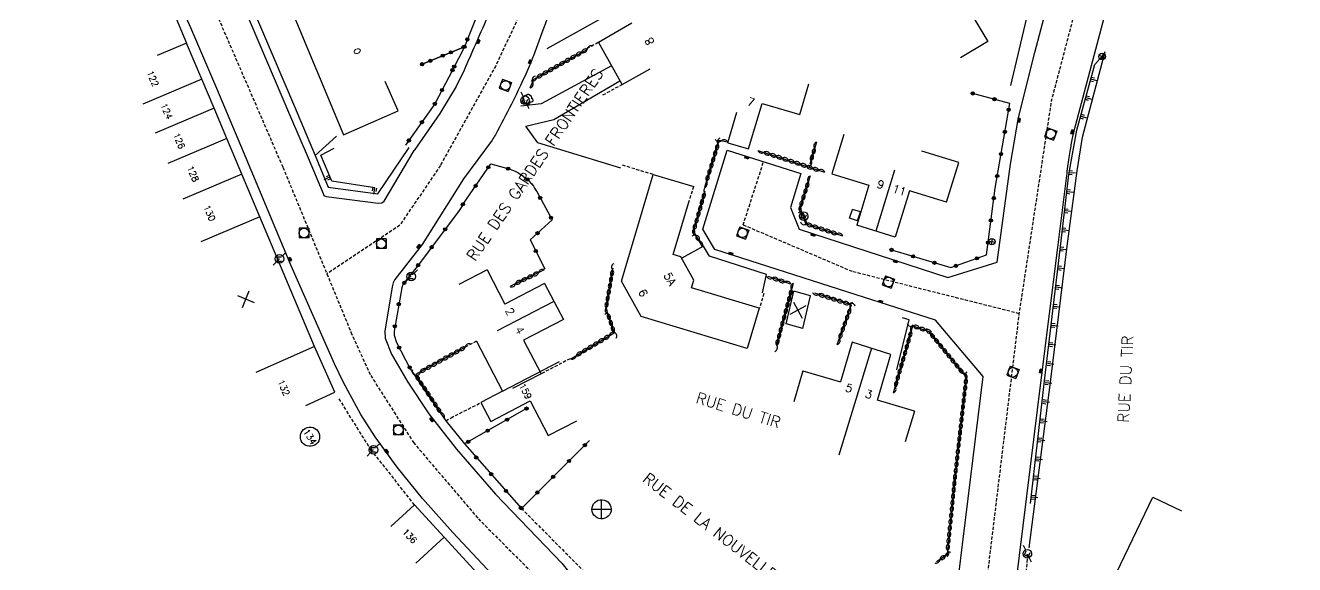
# Model space of a CAD drawing. Header units: millimetres. Extents: x 257000 to 258000, y 143000 to 144000.
# Drawn here: x 257171.3 to 257369.5, y 143669 to 143753.1 of the extents above; entities that cross this region are included whole.
import ezdxf
from ezdxf.enums import TextEntityAlignment as Align

# ---------------------------------------------------------------- set-up
doc = ezdxf.new("R2010")
doc.units = ezdxf.units.MM
doc.linetypes.add('DASHED', pattern=[0.75, 0.5, -0.25])
doc.layers.get('0').update_dxf_attribs({"linetype": 'CONTINUOUS'})
for name, color, linetype in [('W0001', 6, 'DASHED'), ('W0008', 7, 'CONTINUOUS'), ('W0017', 7, 'CONTINUOUS'), ('W0100', 7, 'CONTINUOUS'), ('W0105', 7, 'CONTINUOUS'), ('W0112', 1, 'DASHED'), ('W0211', 2, 'CONTINUOUS'), ('W0300', 7, 'CONTINUOUS'), ('W0302', 3, 'CONTINUOUS'), ('W0310', 3, 'CONTINUOUS'), ('W0322', 7, 'CONTINUOUS'), ('W0400', 7, 'CONTINUOUS'), ('W0420', 7, 'CONTINUOUS'), ('W0469', 7, 'CONTINUOUS'), ('W0471', 7, 'CONTINUOUS'), ('W0989', 7, 'CONTINUOUS'), ('W0991', 7, 'CONTINUOUS'), ('W1102', 7, 'CONTINUOUS')]:
    doc.layers.add(name, color=color, linetype=linetype)
doc.styles.get("Standard").update_dxf_attribs({"font": 'romans.shx', "width": 0.85})

# ---------------------------------------------------------------- blocks, each defined once
blk = doc.blocks.new('T471')
for p, q in [((-0.333334, 0.333334), (-0.333334, -0.333334)), ((-0.333334, 0.333334), (0.333334, 0.333334)), ((-0.333334, 0), (0, 0)), ((0.500001, 0.500001), (1.000002, 1.000002)), ((-0.500001, -0.500001), (-1.000002, -1.000002)), ((-0.333334, -0.333334), (0.333334, -0.333334))]:
    blk.add_line(p, q)
blk.add_ellipse((0, 0), major_axis=(0.471405, 0.471405), ratio=1, start_param=5.4977871438, end_param=11.780972451)
blk = doc.blocks.new('T400')
for p, q in [((-0.15, 0.3), (0.15, 0.3)), ((-0.15, -0.25), (-0.15, 0.3)), ((-0.15, 0.15), (0.15, 0.15)), ((-0.15, 0), (0.15, 0)), ((0.15, 0.3), (0.15, -0.25)), ((-0.15, -0.15), (0.15, -0.15)), ((-0.15, -0.25), (-0.15, -0.3)), ((-0.15, -0.3), (0.15, -0.3)), ((0.15, -0.3), (0.15, -0.25))]:
    blk.add_line(p, q)
blk = doc.blocks.new('T420')
for p, q in [((0.75, 0.75), (-0.75, 0.75)), ((-0.75, 0.75), (-0.75, -0.75)), ((0.75, 0.75), (0.75, -0.75)), ((0.75, -0.75), (-0.75, -0.75))]:
    blk.add_line(p, q)
blk.add_ellipse((0, 0), major_axis=(-0.53, 0.53), ratio=1, start_param=3.926991, end_param=10.210176)
blk = doc.blocks.new('T300')
for p, q in [((-0.8, 0.51), (-0.86, 0.34)), ((-0.86, 0.34), (-0.86, 0.17)), ((-0.86, 0.17), (-0.74, 0.06)), ((-0.69, 0.63), (-0.8, 0.51)), ((-0.8, -0.06), (-0.74, 0.06)), ((-0.74, 0.06), (-0.69, 0.11)), ((-0.57, 0.69), (-0.69, 0.63)), ((-0.46, 0.69), (-0.57, 0.69)), ((-0.29, 0.63), (-0.46, 0.69)), ((-0.29, 0.63), (-0.17, 0.74)), ((-0.23, 0.57), (-0.29, 0.63)), ((-0.17, 0.74), (-0.06, 0.8)), ((-0.06, 0.8), (0.06, 0.8)), ((0.06, 0.8), (0.23, 0.74)), ((0.23, 0.74), (0.34, 0.63)), ((0.34, 0.63), (0.4, 0.51)), ((0.46, 0.46), (0.34, 0.46)), ((0.4, 0.51), (0.4, 0.46)), ((0.57, 0.4), (0.46, 0.46)), ((0.57, 0.4), (0.69, 0.29)), ((0.69, 0.29), (0.74, 0.17)), ((0.74, 0.06), (0.69, -0.17)), ((0.74, 0.17), (0.74, 0.06)), ((-0.8, -0.17), (-0.8, -0.06)), ((-0.8, -0.23), (-0.8, -0.17)), ((-0.74, -0.34), (-0.8, -0.23)), ((-0.69, -0.4), (-0.74, -0.34)), ((-0.51, -0.46), (-0.69, -0.4)), ((-0.4, -0.46), (-0.51, -0.46)), ((-0.4, -0.46), (-0.34, -0.46)), ((-0.34, -0.46), (-0.34, -0.4)), ((-0.34, -0.51), (-0.34, -0.46)), ((-0.29, -0.63), (-0.34, -0.51)), ((-0.17, -0.74), (-0.29, -0.63)), ((-0.06, -0.8), (-0.17, -0.74)), ((0.06, -0.8), (-0.06, -0.8)), ((0.17, -0.74), (0.06, -0.8)), ((0.23, -0.69), (0.17, -0.74)), ((0.29, -0.46), (0.23, -0.46)), ((0.29, -0.63), (0.23, -0.69)), ((0.46, -0.4), (0.29, -0.46)), ((0.34, -0.51), (0.29, -0.63)), ((0.34, -0.51), (0.34, -0.46)), ((0.57, -0.34), (0.46, -0.4)), ((0.63, -0.29), (0.57, -0.34)), ((0.69, -0.17), (0.63, -0.29))]:
    blk.add_line(p, q)
blk = doc.blocks.new('t322o')
at = {"color": 0, "linetype": 'Continuous'}
for radius in [0.25, 0.15]:
    blk.add_circle((0, 0), radius, dxfattribs=at)
blk = doc.blocks.new('t211o')
at = {"color": 0, "linetype": 'Continuous'}
for p, q in [((-0.29, 0.5), (-0.29, 0)), ((0, 1), (0, 0)), ((0.29, 0.5), (0.29, 0))]:
    blk.add_line(p, q, dxfattribs=at)
blk = doc.blocks.new('t310o')
at = {"color": 0, "linetype": 'Continuous'}
for centre, start, end in [((-0.5, 0.38), 216.8699, 323.1304), ((0.5, -0.37), 36.8699, 143.1303)]:
    blk.add_arc(centre, 0.625, start, end, dxfattribs=at)
blk = doc.blocks.new('t991o')
at = {"color": 0, "linetype": 'Continuous'}
for p, q in [((-1, 1), (1, -1)), ((-1, -1), (1, 1))]:
    blk.add_line(p, q, dxfattribs=at)
blk = doc.blocks.new('T469')
at = {"color": 0, "linetype": 'Continuous', "flags": 128}
for points in [[(-0.35, 0.35), (0.35, -0.35)], [(-0.35, -0.35), (0.35, 0.35)]]:
    blk.add_lwpolyline(points, dxfattribs=at)
at = {"color": 0, "linetype": 'Continuous'}
blk.add_circle((0, 0), 0.5, dxfattribs=at)

msp = doc.modelspace()

# ---------------------------------------------------------------- linework, layer by layer
at = {"layer": 'W0001'}
for p, q in [((257283.35, 143721.98), (257286.54, 143731.85)), ((257300.41, 143714.7), (257283.35, 143721.98)), ((257326.48, 143708.13), (257300.41, 143714.7))]:
    msp.add_line(p, q, dxfattribs=at)
for points in [[(257048.72, 144000), (257079.32, 143968.06), (257098.51, 143947.58), (257109.25, 143929.08), (257124.56, 143902.33), (257146.14, 143864.44), (257162.15, 143836.9), (257178.76, 143807.56), (257195.77, 143767.29), (257211.48, 143730.99), (257222.12, 143705.24), (257225.2, 143698.47), (257231.86, 143688.03), (257242.01, 143676.1), (257261.9, 143656.21), (257280.69, 143641.69), (257306.45, 143620.01), (257338.96, 143603.11), (257381.92, 143581.43), (257428.16, 143557.76), (257467.54, 143536.58), (257519.33, 143507.08)], [(257236.09, 143731.25), (257229.73, 143721.94), (257218.36, 143714.33)]]:
    msp.add_lwpolyline(points, dxfattribs=at)
at = {"layer": 'W0001', "flags": 128}
msp.add_lwpolyline([(257316.22, 143632.07), (257319.61, 143651.54), (257326.48, 143708.13), (257331.52, 143741.35), (257348.28, 143805.08), (257362.59, 143857.56), (257367.65, 143882.81), (257363.54, 143907.76), (257349.97, 143930.07), (257340.71, 143939.05), (257309.46, 143959.37), (257289.12, 143932.28), (257280.08, 143914.22), (257274.26, 143888.89), (257269.98, 143866.02), (257263.92, 143832.78), (257252.72, 143768.08), (257249.12, 143756.25), (257244.68, 143746.74), (257236.06, 143731.27)], dxfattribs=at)
at = {"layer": 'W0008'}
msp.add_line((257194.3, 143755.48), (257196.43, 143750.39), dxfattribs=at)
at = {"layer": 'W0008', "flags": 128}
for points in [[(257272.84, 143905.07), (257266.11, 143869.14), (257260.92, 143841.38), (257251.41, 143790.26), (257247.85, 143770.88, -0.008405), (257246.81, 143765.72, -0.018177), (257246.2, 143763.36, -0.002273), (257244.13, 143756.46, -0.012406), (257243.71, 143755.21, -0.015902), (257243.29, 143754.15, -0.00208), (257239.77, 143746.15), (257238.56, 143743.58), (257238.56, 143743.58), (257238.56, 143743.58)], [(257320.56, 143629.19), (257324.82, 143656.89), (257329.9, 143697.74), (257332.49, 143718.45), (257332.49, 143718.45), (257333.89, 143729.68, -0.004098), (257334.26, 143732.52, -0.009335), (257334.46, 143733.76, -0.007301), (257334.85, 143735.77, -0.01275), (257335.12, 143736.91), (257340.61, 143757.72), (257345.82, 143777.45), (257355.57, 143814.3), (257369.32, 143866.05), (257370.77, 143873.31)]]:
    msp.add_lwpolyline(points, format="xyb", dxfattribs=at)
at = {"layer": 'W0008'}
for points in [[(257281.02, 143899.73), (257268.61, 143833.78), (257268.61, 143833.78), (257260.13, 143788.12), (257256.79, 143770.04, -0.010331), (257254.86, 143760.64, -0.030369), (257253.94, 143757.51, -0.002835), (257250.6, 143748.38, -0.014624), (257249.9, 143746.64, -0.01135), (257247.19, 143740.86, -0.013376), (257244.66, 143736.07, -0.013002), (257244.16, 143735.23), (257239.67, 143729.17)], [(257315.35, 143653.88), (257320.81, 143698.32), (257313.39, 143707.11), (257301.03, 143711.08), (257278.92, 143718.15), (257277.06, 143721.3), (257280.84, 143733.64), (257292.35, 143730.02), (257290.76, 143724.71), (257292.11, 143721.34), (257315.33, 143713.78), (257323.02, 143716.17), (257323.02, 143716.17), (257325.09, 143731.49), (257326.34, 143738.74), (257328.88, 143748.91), (257348.65, 143823.57), (257355.46, 143849.28), (257361.16, 143870.83, 0.017314), (257362.1, 143874.95, 0.034898), (257362.35, 143877.03, 0.005659)]]:
    msp.add_lwpolyline(points, format="xyb", dxfattribs=at)
for points in [[(257197.11, 143752.76), (257195.98, 143755.32), (257188.17, 143773.92), (257179.53, 143794.06), (257173.43, 143808.03), (257171.68, 143811.62), (257170.18, 143814.31), (257162.1, 143828.18), (257156.02, 143838.7), (257154.25, 143841.24), (257152.76, 143842.41), (257150.96, 143842.67), (257148.83, 143842.35), (257146.29, 143841.39), (257144.24, 143840.16), (257141.65, 143837.44)], [(257196.63, 143779.58), (257213.28, 143740.48), (257216.54, 143732.82), (257218.58, 143727.88), (257226.29, 143726.85), (257231.22, 143734.07)], [(257196.48, 143776.89), (257212.65, 143738.87), (257215.41, 143732.45), (257217.77, 143726.87), (257217.86, 143726.59), (257218.22, 143726.41), (257226.35, 143725.38), (257226.93, 143725.46), (257227.32, 143725.71), (257231.98, 143733.63)], [(257279.94, 143638.76), (257279.45, 143639.04), (257268.52, 143646.81), (257257.9, 143654.41), (257256.01, 143655.91), (257253.07, 143658.62), (257248, 143663.45), (257243.36, 143668.24), (257238.01, 143673.99), (257233.28, 143679.28), (257229.32, 143684.19), (257225.89, 143688.9), (257223.65, 143692.38), (257220.94, 143697.39), (257219.56, 143700.3), (257212.77, 143715.62), (257205.31, 143733.39), (257201.15, 143743.28), (257197.11, 143752.76)], [(257239.67, 143729.17), (257233.21, 143718.92), (257228.99, 143713.45), (257228.68, 143712.93), (257228.54, 143712.32), (257227.39, 143705.4), (257227.48, 143704.33), (257228.43, 143701.8), (257230.98, 143697.42), (257234.27, 143692.48), (257238.6, 143686.96), (257244.71, 143679.97), (257255.02, 143669.19), (257261.28, 143661.38), (257263.99, 143659.18)], [(257239.63, 143725.17), (257238.92, 143724.1), (257232.46, 143715.51), (257230.23, 143712.67), (257230.04, 143712.17), (257228.84, 143705.38), (257228.87, 143704.76), (257229.21, 143703.62), (257231.33, 143699.64), (257233.74, 143695.97), (257236.93, 143691.41), (257239.82, 143687.79), (257248.74, 143677.75)]]:
    msp.add_lwpolyline(points, dxfattribs=at)
at = {"layer": 'W0008', "flags": 128}
for points in [[(257238.56, 143743.58), (257235.98, 143739.4)], [(257235.98, 143739.4), (257231.98, 143733.63)]]:
    msp.add_lwpolyline(points, dxfattribs=at)
at = {"layer": 'W0017', "flags": 128}
for points in [[(257264.56, 143756.08), (257252.72, 143749.49)], [(257262.82, 143746.84), (257251.84, 143740.9), (257248.65, 143740.51)], [(257264.24, 143730.85), (257251.28, 143734.78), (257249.42, 143737.4), (257253.77, 143738.46), (257264.12, 143744.49)], [(257286.39, 143711.37), (257287.01, 143714.23), (257278.11, 143717.09), (257277.17, 143718.67), (257273.78, 143716.81)]]:
    msp.add_lwpolyline(points, dxfattribs=at)
at = {"layer": 'W0100'}
for points in [[(257216.91, 143758.7), (257212.3, 143756.77), (257220.96, 143736.07), (257229.47, 143739.8), (257227.46, 143744.38)], [(257215.05, 143693.8), (257219.62, 143695.85), (257216.4, 143703.03), (257207.89, 143723.23), (257205.07, 143729.9), (257202.72, 143735.49), (257200.73, 143740.19), (257198.82, 143744.73), (257196.43, 143750.39), (257191.83, 143748.44)], [(257241.71, 143703.83), (257245.8, 143696.03), (257242.39, 143694.24), (257243.95, 143691.28), (257250.1, 143694.51), (257252.93, 143689.1), (257257.36, 143691.42)], [(257253.64, 143650.15), (257253.64, 143650.15), (257256.28, 143653.77), (257249.64, 143659.84), (257243.04, 143666.32), (257236.68, 143673.24), (257232.02, 143678.28), (257228.35, 143674.89)]]:
    msp.add_lwpolyline(points, dxfattribs=at)
at = {"layer": 'W0100', "flags": 128}
for points in [[(257317.98, 143756.6), (257321.58, 143750.65)], [(257260.77, 143750.53), (257265.97, 143753.52)], [(257264.48, 143743.93), (257260.77, 143750.53)], [(257321.58, 143750.65), (257317.3, 143748.06)], [(257264.48, 143743.93), (257268.84, 143746.38)], [(257292.2, 143739.22), (257293.63, 143744.01)], [(257284.19, 143733.85), (257286.32, 143740.97)], [(257286.32, 143740.97), (257292.2, 143739.22)], [(257280.96, 143734.81), (257282.39, 143739.6)], [(257280.96, 143734.81), (257284.19, 143733.85)], [(257299.07, 143736.13), (257297.18, 143729.95)], [(257317.02, 143731.74), (257311.27, 143733.52)], [(257315.1, 143725.52), (257317.02, 143731.74)], [(257264.35, 143713.21), (257269.3, 143729.86)], [(257269.3, 143729.86), (257275.63, 143727.96)], [(257297.18, 143729.95), (257302.97, 143728.19)], [(257304.11, 143721.04), (257307.06, 143730.59)], [(257302.97, 143728.19), (257301.09, 143721.97)], [(257309.35, 143727.3), (257307.12, 143720.1)], [(257315.1, 143725.52), (257309.35, 143727.3)], [(257272.43, 143717.39), (257274.84, 143725.39)], [(257307.12, 143720.1), (257301.09, 143721.97)], [(257273.61, 143717.01), (257272.43, 143717.39)], [(257275.64, 143713.34), (257273.61, 143717.01)], [(257243.39, 143714.96), (257238.95, 143712.66)], [(257243.39, 143714.96), (257246.14, 143709.64)], [(257267.41, 143707.68), (257264.35, 143713.21)], [(257275.29, 143712.18), (257275.64, 143713.34)], [(257252.35, 143712.85), (257246.14, 143709.64)], [(257252.35, 143712.85), (257255.28, 143707.2)], [(257285.86, 143708.98), (257275.29, 143712.18)], [(257290.06, 143706.57), (257291.26, 143711.65)], [(257293.89, 143710.92), (257291.26, 143711.65)], [(257253.81, 143710.03), (257244.93, 143705.43)], [(257292.7, 143705.84), (257293.89, 143710.92)], [(257255.28, 143707.2), (257249.07, 143703.99)], [(257283.96, 143702.67), (257267.41, 143707.68)], [(257285.86, 143708.98), (257283.96, 143702.67)], [(257292.7, 143705.84), (257290.06, 143706.57)], [(257249.07, 143703.99), (257251.79, 143698.73)], [(257300.39, 143703.68), (257298.57, 143697.47)], [(257306.41, 143701.78), (257300.39, 143703.68)], [(257303.4, 143702.73), (257298.31, 143686.02)], [(257304.32, 143694.65), (257306.41, 143701.78)], [(257292.69, 143699.19), (257291.28, 143694.39)], [(257292.69, 143699.19), (257298.57, 143697.47)], [(257251.79, 143698.73), (257247.35, 143696.43)], [(257310.1, 143692.89), (257304.32, 143694.65)], [(257310.1, 143692.89), (257308.65, 143688.1)], [(257339.17, 143662.46), (257347.31, 143679.49)], [(257347.31, 143679.49), (257351.82, 143677.34)]]:
    msp.add_lwpolyline(points, dxfattribs=at)
at = {"layer": 'W0105'}
for p, q in [((257299.98, 143723.02), (257300.42, 143724.41)), ((257301.22, 143722.62), (257299.98, 143723.02)), ((257301.67, 143724.02), (257300.42, 143724.41)), ((257301.22, 143722.62), (257301.67, 143724.02))]:
    msp.add_line(p, q, dxfattribs=at)
at = {"layer": 'W0105', "flags": 128}
msp.add_lwpolyline([(257307.33, 143699.35), (257309.26, 143707.15), (257308.26, 143707.49)], dxfattribs=at)
at = {"layer": 'W0112'}
for p, q in [((257241.71, 143703.83), (257239.94, 143702.9)), ((257256.34, 143701.09), (257251.79, 143698.73)), ((257248.73, 143677.73), (257258.93, 143667.47))]:
    msp.add_line(p, q, dxfattribs=at)
at = {"layer": 'W0112', "flags": 128}
for points in [[(257258.96, 143749.55), (257260.77, 143750.53)], [(257261.47, 143742.29), (257264.48, 143743.93)], [(257269.3, 143729.86), (257264.41, 143731.33)], [(257274.84, 143725.39), (257275.63, 143727.96)], [(257286.59, 143711.26), (257285.92, 143708.97)], [(257327.3, 143665.58), (257327.86, 143670.53)]]:
    msp.add_lwpolyline(points, dxfattribs=at)
at = {"layer": 'W0112'}
for points in [[(257232.02, 143678.28), (257227.41, 143684.18), (257225.29, 143686.78), (257220.21, 143694.94)], [(257236.93, 143691.41), (257237.75, 143691.88), (257242.39, 143694.24)]]:
    msp.add_lwpolyline(points, dxfattribs=at)
at = {"layer": 'W0211', "flags": 128}
msp.add_lwpolyline([(257328.25, 143678.49), (257330.39, 143697.66), (257332.93, 143718.6), (257334.23, 143729.84), (257335.47, 143736.78), (257338.29, 143747.02), (257339.82, 143748.82)], dxfattribs=at)
at = {"layer": 'W0211'}
for points in [[(257219.87, 143735.83), (257216.54, 143732.82), (257218.58, 143727.88), (257226.29, 143726.85)], [(257225.85, 143727.76), (257219.12, 143728.84), (257217.43, 143732.88), (257219.5, 143733.96)]]:
    msp.add_lwpolyline(points, dxfattribs=at)
at = {"layer": 'W0302', "flags": 128}
for points in [[(257328.96, 143760.12), (257325.11, 143743.77)], [(257328, 143671.57), (257331.36, 143697.45), (257333.94, 143718.66), (257335.5, 143730.44), (257336.37, 143735.71), (257339.9, 143749.06)]]:
    msp.add_lwpolyline(points, dxfattribs=at)
at = {"layer": 'W0310', "flags": 128}
for points in [[(257250.12, 143743.37), (257250.66, 143744.72), (257259, 143749.4)], [(257277.36, 143727.9), (257279.63, 143735.2), (257280.89, 143734.94)], [(257294.8, 143734.91), (257293.77, 143731.46)], [(257285.66, 143733.62), (257296.08, 143730.21)], [(257293.82, 143729.63), (257292.24, 143724.64), (257293.07, 143722.19), (257298.85, 143720.28)], [(257277.01, 143718.64), (257275.61, 143721.02), (257277.43, 143727.3)], [(257252.31, 143714.98), (257247.02, 143712.44)], [(257256.47, 143701.08), (257263.23, 143705.14), (257261.94, 143708.96), (257263.04, 143715.26)], [(257290.79, 143712.76), (257287.27, 143713.92)], [(257291.18, 143712.86), (257288.56, 143703.18)], [(257298.05, 143703.31), (257300.3, 143709.5), (257294.57, 143711.33)], [(257306.83, 143695.75), (257309.87, 143706.25), (257312.36, 143705.35), (257318.2, 143698.21), (257316.46, 143682.85), (257315.19, 143670.49), (257313.54, 143669.41)]]:
    msp.add_lwpolyline(points, dxfattribs=at)
at = {"layer": 'W0310'}
msp.add_lwpolyline([(257239.94, 143702.9), (257232.18, 143698.62), (257236.33, 143692.35)], dxfattribs=at)
at = {"layer": 'W0322'}
for p, q in [((257233.22, 143747.08), (257239.83, 143749.81)), ((257239.83, 143749.81), (257237.96, 143746.16)), ((257237.96, 143746.16), (257235.21, 143740.88)), ((257235.21, 143740.88), (257230.62, 143734.42)), ((257231.73, 143735.98), (257231.73, 143735.98)), ((257248.73, 143677.73), (257259.36, 143688.31))]:
    msp.add_line(p, q, dxfattribs=at)
at = {"layer": 'W0322', "flags": 128}
for points in [[(257243.01, 143790.83), (257248.8, 143789.09), (257249.32, 143788.14), (257246.26, 143771.2), (257244.47, 143763.38), (257243.48, 143759.48), (257242.12, 143755.59), (257239.83, 143749.81), (257233.22, 143747.08)], [(257306.53, 143718.09), (257315.8, 143715.32), (257321.34, 143717.3), (257322.7, 143727.75), (257325, 143740.96), (257319.04, 143742.56)]]:
    msp.add_lwpolyline(points, dxfattribs=at)
msp.add_lwpolyline([(257239.59, 143725.2), (257243.94, 143731.52), (257246.04, 143730.95, -0.030577), (257247.74, 143730.38, -0.06034), (257248.54, 143729.93, -0.010346), (257249.31, 143729.35, -0.012881), (257249.91, 143728.85, -0.055288), (257250.41, 143728.29, -0.031327), (257251.12, 143727.18), (257253.55, 143722.78), (257250.11, 143719.66), (257252.38, 143715.13)], format="xyb", dxfattribs=at)
at = {"layer": 'W0322'}
for points in [[(257238.92, 143724.1), (257232.46, 143715.51), (257230.23, 143712.67), (257230.04, 143712.17), (257228.84, 143705.38), (257228.87, 143704.76), (257229.21, 143703.62), (257231.33, 143699.64)], [(257249.54, 143693.32), (257239.82, 143687.79), (257248.73, 143677.73)]]:
    msp.add_lwpolyline(points, dxfattribs=at)
at = {"layer": 'W1102'}
for p, q in [((257198.82, 143744.73), (257189.6, 143740.85)), ((257200.73, 143740.19), (257191.52, 143736.3)), ((257202.72, 143735.49), (257193.51, 143731.6)), ((257205.07, 143729.9), (257195.86, 143726.02)), ((257207.89, 143723.23), (257198.67, 143719.34)), ((257216.4, 143703.03), (257207.28, 143698.94)), ((257245.8, 143696.03), (257254.66, 143700.68)), ((257236.68, 143673.24), (257232.25, 143669.17))]:
    msp.add_line(p, q, dxfattribs=at)
for points in [[(257214.51, 143688.03), (257214.35, 143688.3), (257214.26, 143688.6), (257214.22, 143688.91), (257214.26, 143689.23), (257214.35, 143689.52), (257214.51, 143689.8), (257214.72, 143690.03), (257214.97, 143690.21), (257215.26, 143690.34), (257215.57, 143690.4), (257215.88, 143690.4), (257216.19, 143690.34), (257216.47, 143690.21), (257216.73, 143690.03), (257216.94, 143689.8), (257217.09, 143689.52), (257217.19, 143689.23), (257217.22, 143688.91), (257217.19, 143688.6), (257217.09, 143688.3), (257216.93, 143688.03), (257216.73, 143687.8), (257216.47, 143687.61), (257216.18, 143687.49), (257215.88, 143687.42), (257215.57, 143687.42), (257215.26, 143687.49), (257214.97, 143687.61), (257214.72, 143687.8)], [(257260.28, 143676.45), (257260.06, 143676.67), (257259.9, 143676.94), (257259.79, 143677.23), (257259.75, 143677.55), (257259.77, 143677.86), (257259.86, 143678.16), (257260.01, 143678.43), (257260.21, 143678.67), (257260.46, 143678.87), (257260.74, 143679), (257261.05, 143679.08), (257261.36, 143679.09), (257261.67, 143679.03), (257261.96, 143678.91), (257262.22, 143678.73), (257262.44, 143678.51), (257262.6, 143678.24), (257262.71, 143677.95), (257262.75, 143677.64), (257262.73, 143677.32), (257262.64, 143677.02), (257262.49, 143676.74), (257262.29, 143676.51), (257262.04, 143676.31), (257261.76, 143676.18), (257261.45, 143676.1), (257261.14, 143676.09), (257260.83, 143676.15), (257260.54, 143676.27)]]:
    msp.add_lwpolyline(points, close=True, dxfattribs=at)

# ---------------------------------------------------------------- block references
at = {"layer": 'W0211'}
for p, rotation in [((257337.67, 143744.73), 254.9824871236286), ((257336.89, 143741.83), 254.9824871236286), ((257336.12, 143738.93), 254.9824871236286), ((257218.86, 143729.48), 112.7879551688209), ((257334.26, 143730.14), 266.7585003366141), ((257225.85, 143727.76), 170.9083937415868), ((257333.93, 143727.16), 263.3166989026421), ((257333.58, 143724.18), 263.3166989026421), ((257333.23, 143721.2), 263.3166989026421), ((257332.88, 143718.22), 263.6009387211624), ((257332.55, 143715.24), 263.6009387211624), ((257332.21, 143712.25), 263.6009387211624), ((257331.88, 143709.27), 263.6009387211624), ((257331.55, 143706.29), 263.6009387211624), ((257331.21, 143703.31), 263.6009387211624), ((257330.88, 143700.33), 263.6009387211624), ((257330.54, 143697.35), 263.0771745303898), ((257330.18, 143694.37), 263.0771745303898), ((257329.82, 143691.39), 263.0771745303898), ((257329.45, 143688.41), 263.0771745303898), ((257329.09, 143685.44), 263.0771745303898), ((257328.73, 143682.46), 263.0771745303898), ((257328.37, 143679.48), 263.0771745303898)]:
    msp.add_blockref('t211o', p, dxfattribs=dict(at, rotation=rotation))
at = {"layer": 'W0300', "rotation": 69.64895427025309}
msp.add_blockref('T300', (257249.76, 143741.63), dxfattribs=at)
at = {"layer": 'W0310'}
for p, rotation in [((257257.24, 143748.42), 29.34912418629217), ((257258.12, 143748.91), 29.34912418629217), ((257258.99, 143749.4), 29.34912418629217), ((257253.76, 143746.46), 29.34912418629217), ((257254.63, 143746.95), 29.34912418629217), ((257255.5, 143747.44), 29.34912418629217), ((257256.37, 143747.93), 29.34912418629217), ((257250.49, 143744.3), 68.20770633908403), ((257251.14, 143744.99), 29.34912418629217), ((257252.01, 143745.48), 29.34912418629217), ((257252.89, 143745.97), 29.34912418629217), ((257279.44, 143734.59), 72.71768106613035), ((257279.98, 143735.12), 348.4134814326117), ((257294.51, 143733.95), 253.4162809976233), ((257278.84, 143732.68), 72.71768106613035), ((257279.14, 143733.63), 72.71768106613035), ((257286.61, 143733.31), 341.8653012992727), ((257287.56, 143733), 341.8653012992727), ((257288.51, 143732.69), 341.8653012992727), ((257289.47, 143732.38), 341.8653012992727), ((257293.94, 143732.03), 253.4162809976233), ((257294.23, 143732.99), 253.4162809976233), ((257277.95, 143729.81), 72.71768106613035), ((257278.25, 143730.77), 72.71768106613035), ((257278.55, 143731.72), 72.71768106613035), ((257290.42, 143732.07), 341.8653012992727), ((257291.37, 143731.76), 341.8653012992727), ((257292.32, 143731.45), 341.8653012992727), ((257293.27, 143731.13), 341.8653012992727), ((257294.22, 143730.82), 341.8653012992727), ((257295.17, 143730.51), 341.8653012992727), ((257277.65, 143728.86), 72.71768106613035), ((257293.52, 143728.68), 252.3917338335788), ((257277.07, 143726.05), 73.85262496931146), ((257277.35, 143727.01), 73.85262496931146), ((257292.92, 143726.77), 252.3917338335788), ((257293.22, 143727.72), 252.3917338335788), ((257276.52, 143724.13), 73.85262496931146), ((257276.79, 143725.09), 73.85262496931146), ((257292.31, 143724.86), 252.3917338335788), ((257292.49, 143723.91), 288.5971919353776), ((257292.61, 143725.82), 252.3917338335788), ((257275.96, 143722.21), 73.85262496931146), ((257276.24, 143723.17), 73.85262496931146), ((257292.81, 143722.97), 288.5971919353776), ((257275.68, 143721.25), 73.85262496931146), ((257276, 143720.36), 120.3338153121585), ((257293.24, 143722.13), 341.7660470747274), ((257294.19, 143721.82), 341.7660470747274), ((257295.14, 143721.51), 341.7660470747274), ((257296.09, 143721.19), 341.7660470747274), ((257297.04, 143720.88), 341.7660470747274), ((257297.99, 143720.57), 341.7660470747274), ((257276.5, 143719.5), 120.3338153121585), ((257251.41, 143714.55), 205.6727179097398), ((257262.81, 143713.97), 80.09491288481384), ((257262.98, 143714.95), 80.09491288481384), ((257247.81, 143712.81), 205.6727179097398), ((257248.71, 143713.25), 205.6727179097398), ((257249.61, 143713.68), 205.6727179097398), ((257250.51, 143714.11), 205.6727179097398), ((257262.47, 143712), 80.09491288481384), ((257262.64, 143712.98), 80.09491288481384), ((257287.94, 143713.7), 161.7093850491317), ((257288.89, 143713.39), 161.7093850491317), ((257289.84, 143713.07), 161.7093850491317), ((257262.12, 143710.03), 80.09491288481384), ((257262.29, 143711.01), 80.09491288481384), ((257290.66, 143710.93), 254.8370674451462), ((257290.92, 143711.9), 254.8370674451462), ((257295.14, 143711.15), 162.2984013882676), ((257296.09, 143710.84), 162.2984013882676), ((257297.05, 143710.54), 162.2984013882676), ((257261.95, 143709.04), 80.09491288481384), ((257262.23, 143708.09), 108.6269013191458), ((257289.88, 143708.04), 254.8370674451462), ((257290.14, 143709), 254.8370674451462), ((257290.4, 143709.97), 254.8370674451462), ((257298, 143710.24), 162.2984013882676), ((257298.95, 143709.93), 162.2984013882676), ((257299.9, 143709.63), 162.2984013882676), ((257299.76, 143708.01), 70.06010090606155), ((257300.1, 143708.95), 70.06010090606155), ((257262.55, 143707.14), 108.6269013191458), ((257262.87, 143706.2), 108.6269013191458), ((257289.35, 143706.11), 254.8370674451462), ((257289.61, 143707.07), 254.8370674451462), ((257299.08, 143706.13), 70.06010090606155), ((257299.42, 143707.07), 70.06010090606155), ((257262.47, 143704.68), 30.95315362264349), ((257263.19, 143705.25), 108.6269013191458), ((257288.83, 143704.17), 254.8370674451462), ((257289.09, 143705.14), 254.8370674451462), ((257298.4, 143704.25), 70.06010090606155), ((257298.74, 143705.19), 70.06010090606155), ((257309.33, 143704.39), 73.84506843743985), ((257309.93, 143706.23), 340.0337451674873), ((257309.61, 143705.35), 73.84506843743985), ((257310.87, 143705.89), 340.0337451674873), ((257311.81, 143705.55), 340.0337451674873), ((257312.62, 143705.02), 309.3174914961622), ((257313.25, 143704.25), 309.3174914961622), ((257239.07, 143702.41), 208.8719481755507), ((257239.94, 143702.9), 208.8719481755507), ((257259.04, 143702.63), 30.95315362264349), ((257259.9, 143703.14), 30.95315362264349), ((257260.75, 143703.66), 30.95315362264349), ((257261.61, 143704.17), 30.95315362264349), ((257288.57, 143703.21), 254.8370674451462), ((257308.77, 143702.47), 73.84506843743985), ((257309.05, 143703.43), 73.84506843743985), ((257313.89, 143703.48), 309.3174914961622), ((257314.52, 143702.7), 309.3174914961622), ((257235.56, 143700.48), 208.8719481755507), ((257236.44, 143700.97), 208.8719481755507), ((257237.32, 143701.45), 208.8719481755507), ((257238.19, 143701.93), 208.8719481755507), ((257257.32, 143701.6), 30.95315362264349), ((257258.18, 143702.11), 30.95315362264349), ((257308.22, 143700.55), 73.84506843743985), ((257308.5, 143701.51), 73.84506843743985), ((257315.15, 143701.93), 309.3174914961622), ((257315.79, 143701.16), 309.3174914961622), ((257316.42, 143700.38), 309.3174914961622), ((257232.25, 143698.5), 303.5294749447536), ((257232.94, 143699.03), 208.8719481755507), ((257233.81, 143699.52), 208.8719481755507), ((257234.69, 143700), 208.8719481755507), ((257307.66, 143698.63), 73.84506843743985), ((257307.94, 143699.59), 73.84506843743985), ((257317.06, 143699.61), 309.3174914961622), ((257317.69, 143698.84), 309.3174914961622), ((257232.8, 143697.67), 303.5294749447536), ((257233.36, 143696.84), 303.5294749447536), ((257307.11, 143696.71), 73.84506843743985), ((257307.38, 143697.67), 73.84506843743985), ((257318.07, 143697.03), 263.5213833297117), ((257318.18, 143698.02), 263.5213833297117), ((257233.91, 143696), 303.5294749447536), ((257234.46, 143695.17), 303.5294749447536), ((257235.01, 143694.34), 303.5294749447536), ((257317.84, 143695.04), 263.5213833297117), ((257317.95, 143696.03), 263.5213833297117), ((257235.57, 143693.5), 303.5294749447536), ((257236.12, 143692.67), 303.5294749447536), ((257317.62, 143693.05), 263.5213833297117), ((257317.73, 143694.05), 263.5213833297117), ((257317.39, 143691.06), 263.5213833297117), ((257317.5, 143692.06), 263.5213833297117), ((257317.16, 143689.08), 263.5213833297117), ((257317.28, 143690.07), 263.5213833297117), ((257316.94, 143687.09), 263.5213833297117), ((257317.05, 143688.08), 263.5213833297117), ((257316.71, 143685.1), 263.5213833297117), ((257316.83, 143686.1), 263.5213833297117), ((257316.49, 143683.12), 263.5213833297117), ((257316.6, 143684.11), 263.5213833297117), ((257316.28, 143681.13), 264.1654403659625), ((257316.38, 143682.12), 264.1654403659625), ((257316.08, 143679.14), 264.1654403659625), ((257316.18, 143680.13), 264.1654403659625), ((257315.88, 143677.15), 264.1654403659625), ((257315.98, 143678.14), 264.1654403659625), ((257315.67, 143675.16), 264.1654403659625), ((257315.77, 143676.15), 264.1654403659625), ((257315.47, 143673.17), 264.1654403659625), ((257315.57, 143674.16), 264.1654403659625), ((257315.27, 143671.18), 264.1654403659625), ((257315.37, 143672.17), 264.1654403659625), ((257314.1, 143669.77), 213.2820837800465), ((257314.94, 143670.32), 213.2820837800465)]:
    msp.add_blockref('t310o', p, dxfattribs=dict(at, rotation=rotation))
at = {"layer": 'W0322'}
for p, rotation in [((257240.28, 143750.95), 248.4182034970936), ((257236.46, 143748.42), 22.46213680572584), ((257237.73, 143748.94), 202.4621368057258), ((257239.69, 143749.75), 22.46213680572584), ((257239.83, 143749.81), 242.8260799691905), ((257233.22, 143747.08), 22.46213680572584), ((257234.5, 143747.61), 202.4621368057258), ((257238.24, 143746.7), 242.8260799691905), ((257237.96, 143746.16), 242.497677734806), ((257236.34, 143743.05), 242.497677734806), ((257319.21, 143742.52), 164.9938260540757), ((257235.21, 143740.88), 234.6354737063281), ((257322.59, 143741.61), 164.9938260540757), ((257324.82, 143739.97), 80.14842382941896), ((257233.19, 143738.03), 234.6354737063281), ((257324.23, 143736.52), 80.14842382941896), ((257231.16, 143735.18), 234.6354737063281), ((257323.63, 143733.07), 80.14842382941896), ((257243.56, 143730.97), 55.41566756856296), ((257246.67, 143730.77), 342.249455659752), ((257249.68, 143729.05), 319.8264317252358), ((257323.03, 143729.62), 80.14842382941896), ((257241.58, 143728.09), 55.41566756856296), ((257239.59, 143725.2), 55.41566756856296), ((257251.66, 143726.2), 298.83949284174), ((257322.5, 143726.17), 82.57268307043685), ((257253.35, 143723.13), 298.83949284174), ((257322.04, 143722.69), 82.57268307043685), ((257236.82, 143721.3), 233.0469120252057), ((257251.25, 143720.7), 222.1965377616233), ((257321.59, 143719.22), 82.57268307043685), ((257234.71, 143718.5), 233.0469120252057), ((257250.98, 143717.91), 296.6359146790562), ((257306.53, 143718.09), 343.3935413733792), ((257309.88, 143717.09), 343.3935413733792), ((257319.87, 143716.77), 19.67852021166311), ((257232.61, 143715.71), 233.0469120252057), ((257313.24, 143716.08), 343.3935413733792), ((257316.58, 143715.6), 19.67852021166311), ((257230.45, 143712.95), 231.8596763965942), ((257229.58, 143709.6), 259.9968326243829), ((257228.97, 143706.16), 259.9968326243829), ((257229.63, 143702.83), 298.1501973574225), ((257231.28, 143699.74), 298.1501973574225), ((257249.54, 143693.32), 209.6445229546846), ((257246.5, 143691.59), 209.6445229546846), ((257243.46, 143689.86), 209.6445229546846), ((257240.42, 143688.13), 209.6445229546846), ((257258.65, 143687.6), 44.84335123354354), ((257241.68, 143685.68), 311.5325917582759), ((257256.17, 143685.13), 44.84335123354354), ((257244.01, 143683.06), 311.5325917582759), ((257253.69, 143682.67), 44.84335123354354), ((257246.33, 143680.44), 311.5325917582759), ((257251.21, 143680.2), 44.84335123354354), ((257248.65, 143677.82), 311.5325917582759), ((257248.73, 143677.73), 44.84335123354354)]:
    msp.add_blockref('t322o', p, dxfattribs=dict(at, rotation=rotation))
at = {"layer": 'W0400'}
for p, rotation in [((257241.99, 143750.6), 159.6489542702531), ((257250.09, 143747.45), 159.6489542702531), ((257326.43, 143738.31), 170.1401083173876), ((257334.75, 143736.48), 165.0971743176042), ((257283.92, 143732.51), 252.6271830417605), ((257294.26, 143720.44), 252.0260005921085), ((257212.59, 143716.64), 22.47060199706321), ((257232.7, 143718.6), 142.6347621347199), ((257281.39, 143717.51), 252.3479936072785), ((257307.1, 143716.31), 251.2884864258971), ((257304.86, 143710.02), 72.24715847734724), ((257329.83, 143699.16), 173.1153121171704), ((257234.71, 143691.6), 38.68909308645588), ((257227.67, 143686.62), 35.10149976454301)]:
    msp.add_blockref('T400', p, dxfattribs=dict(at, rotation=rotation))
at = {"layer": 'W0420', "rotation": 69.64895427025309}
for p in [(257246.23, 143743.76), (257331.38, 143736.19), (257283.26, 143720.75), (257306.04, 143713.08), (257325.48, 143698.99)]:
    msp.add_blockref('T420', p, dxfattribs=at)
at = {"layer": 'W0420'}
for p in [(257214.78, 143720.72), (257226.84, 143719.04), (257229.52, 143689.97)]:
    msp.add_blockref('T420', p, dxfattribs=at)
at = {"layer": 'W0469'}
for p, rotation in [((257339.42, 143748.28), 209.1874683874487), ((257322.2, 143719.38), 34.80821174105441)]:
    msp.add_blockref('T469', p, dxfattribs=dict(at, rotation=rotation))
at = {"layer": 'W0471', "rotation": 69.64895427025309}
for p in [(257249.3, 143741.45), (257292.81, 143723.36), (257327.74, 143670.65)]:
    msp.add_blockref('T471', p, dxfattribs=at)
at = {"layer": 'W0471'}
for p in [(257210.95, 143716.68), (257231.51, 143713.95), (257225.62, 143686.88)]:
    msp.add_blockref('T471', p, dxfattribs=at)
at = {"layer": 'W0991'}
for p, rotation in [((257205.7, 143710.41), 22.84800882549232), ((257291.9, 143708.67), 252.8256427106397), ((257261.25, 143677.59), 45.28291573330063)]:
    msp.add_blockref('t991o', p, dxfattribs=dict(at, rotation=rotation))

# ---------------------------------------------------------------- texts
at = {"layer": 'W0989'}
for s, rotation, p in [('RUE DES GARDES FRONTIERES', 55.6402, (257250.83, 143731.4)), ('RUE DU TIR', 87.0639, (257343.06, 143697.9)), ('RUE DU TIR', 342.8255, (257282.62, 143693.07)), ('RUE DE LA NOUVELLE MONTAGNE', 322.3127, (257283.52, 143670.8))]:
    msp.add_text(s, height=1.75, rotation=rotation, dxfattribs=at).set_placement(p, align=Align.MIDDLE)
at = {"layer": 'W0991'}
for s, height, rotation, p in [('8', 1.25, 116.7566, (257268.73, 143750.66)), ('O', 1, 292.7104, (257223.09, 143749.12)), ('122', 1, 292.864, (257191.18, 143744.84)), ('124', 1, 292.8737, (257193.33, 143739.74)), ('7', 1.25, 341.6118, (257284.59, 143741.19)), ('126', 1, 292.8669, (257195.28, 143735.12)), ('128', 1, 292.8708, (257197.45, 143729.97)), ('9', 1.25, 341.6118, (257304.84, 143728.3)), ('11', 1.25, 341.6118, (257307.76, 143727.41)), ('130', 1, 292.8747, (257200.03, 143723.84)), ('5A', 1.25, 299.5258, (257271.92, 143713.56)), ('6', 1.25, 299.5258, (257267.72, 143711.36)), ('2', 1.25, 298.5622, (257246.95, 143708.45)), ('4', 1.25, 298.5622, (257248.48, 143705.53)), ('132', 1, 294.1252, (257211.62, 143696.57)), ('5', 1.25, 341.6118, (257299.9, 143696.51)), ('159', 1, 297.6741, (257249.37, 143696.01)), ('3', 1.25, 345.0537, (257302.97, 143695.56)), ('134', 1, 301.8923, (257215.72, 143688.91)), ('136', 1, 312.7872, (257231.29, 143673.4))]:
    msp.add_text(s, height=height, rotation=rotation, dxfattribs=at).set_placement(p, align=Align.MIDDLE)

doc.saveas('drawing.dxf')
